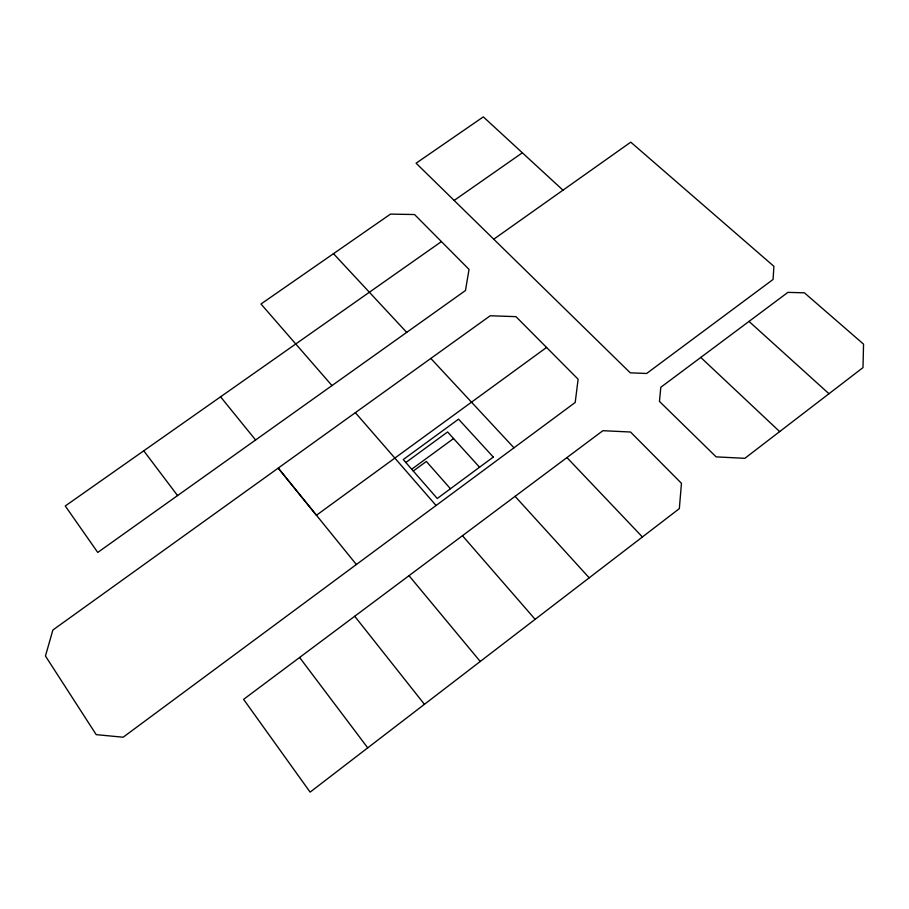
<?xml version="1.0" encoding="UTF-8"?>
<svg xmlns="http://www.w3.org/2000/svg" width="909" height="909" viewBox="0 0 909 909"><rect width="100%" height="100%" fill="white"/><g stroke="black" fill="none" stroke-linecap="round" stroke-linejoin="round"><path stroke-width="1.36" d="M367.725 747.857L310.117 792.125L243.601 699.351L602.894 430.696L630.539 432.014L681.466 483.327L679.33 508.631L367.725 747.857L299.606 657.468M700.771 357.442L787.887 292.38L804.397 292.812L863.55 344.147L862.993 367.611L744.869 458.318L716.144 456.875L659.445 401.403L660.809 387.279L700.771 357.442L779.672 431.593M405.834 462.511L447.603 431.968L479.543 467.226M411.697 469.226L453.568 438.547M413.277 471.032L426.344 461.454L450.455 488.747M546.559 347.443L316.446 515.255L278.234 468.101L356.385 564.534M430.821 358.441L52.881 630.017L45.45 656.003L96.206 734.642L123.147 737.222L575.204 402.471L578.113 379.201L515.96 316.65L490.224 315.764L430.821 358.441L513.971 447.807M255.599 439.99L97.752 552.433L65.255 505.983L441.433 241.589L469.033 269.394L465.465 290.528L255.599 439.99L220.569 396.824M493.746 239.215L630.766 142.156L773.889 266.314L773.093 279.438L646.64 373.474L630.267 372.838L416.106 163.211L483.327 116.875L562.978 190.174M454.148 200.435L522.357 152.792M749.016 321.422L828.974 393.733M441.433 241.589L414.538 214.535L390.484 214.104L260.985 304.004L331.99 385.598M566.943 457.591L642.413 536.98M406.709 332.376L333.489 253.668M515.085 496.348L589.202 577.84M355.362 412.675L436.081 505.495M462.465 535.708L535.14 619.324M409.005 575.67L480.259 661.491M354.726 616.257L424.446 704.339M143.747 450.796L177.562 495.575M493.303 457.057L437.263 498.496L403.255 459.556L458.556 419.163L493.303 457.057"/></g></svg>
